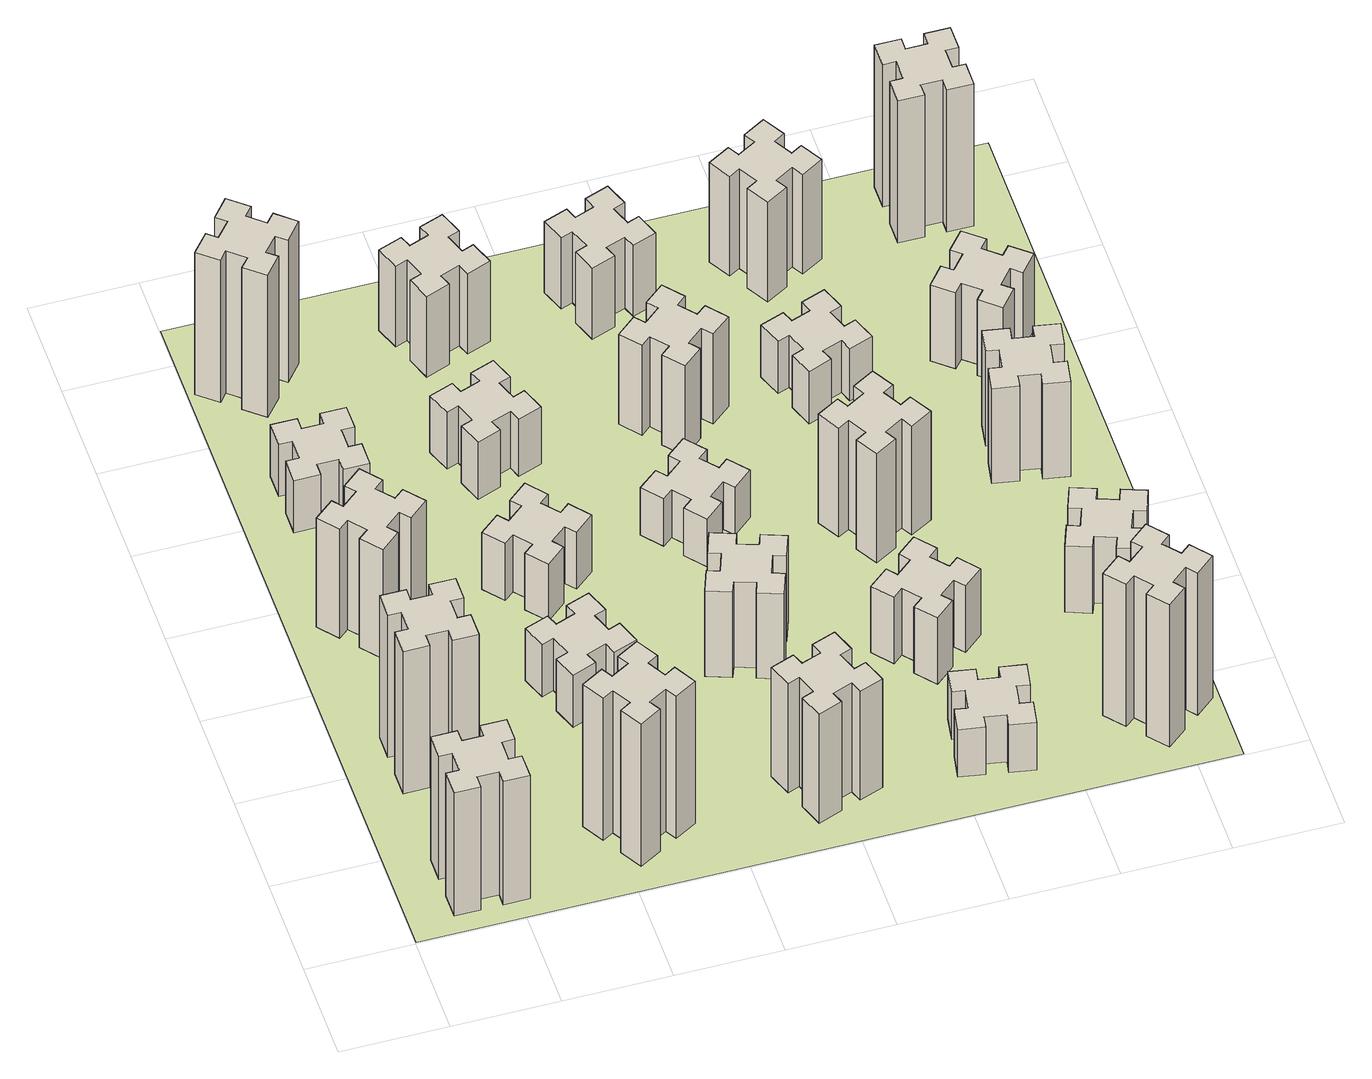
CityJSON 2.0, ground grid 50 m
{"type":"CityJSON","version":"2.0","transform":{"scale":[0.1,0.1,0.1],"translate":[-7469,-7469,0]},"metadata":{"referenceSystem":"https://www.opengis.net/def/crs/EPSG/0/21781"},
"CityObjects":{
"building1":{"type":"Building","attributes":{"class":"1000","function":"1000","usage":"1000","yearOfConstruction":2016,"roofType":"1000","measuredHeight":78,"storeysAboveGround":30,"storeysBelowGround":0},"geometry":[{"type":"Solid","lod":"1","boundaries":[[[[0,1,2,3,4,5,6,7,8,9,10,11,12,13,14,15,16,17,18,19]],[[17,16,20,21]],[[16,15,22,20]],[[15,14,23,22]],[[14,13,24,23]],[[13,12,25,24]],[[12,11,26,25]],[[11,10,27,26]],[[10,9,28,27]],[[9,8,29,28]],[[8,7,30,29]],[[7,6,31,30]],[[6,5,32,31]],[[5,4,33,32]],[[4,3,34,33]],[[3,2,35,34]],[[2,1,36,35]],[[1,0,37,36]],[[0,19,38,37]],[[19,18,39,38]],[[18,17,21,39]],[[24,25,26,27,28,29,30,31,32,33,34,35,36,37,38,39,21,20,22,23]]]]}]},
"building2":{"type":"Building","attributes":{"class":"1000","function":"1000","usage":"1000","yearOfConstruction":2016,"roofType":"1000","measuredHeight":90,"storeysAboveGround":30,"storeysBelowGround":0},"geometry":[{"type":"Solid","lod":"1","boundaries":[[[[40,41,42,43,44,45,46,47,48,49,50,51,52,53,54,55,56,57,58,59]],[[57,56,60,61]],[[56,55,62,60]],[[55,54,63,62]],[[54,53,64,63]],[[53,52,65,64]],[[52,51,66,65]],[[51,50,67,66]],[[50,49,68,67]],[[49,48,69,68]],[[48,47,70,69]],[[47,46,71,70]],[[46,45,72,71]],[[45,44,73,72]],[[44,43,74,73]],[[43,42,75,74]],[[42,41,76,75]],[[41,40,77,76]],[[40,59,78,77]],[[59,58,79,78]],[[58,57,61,79]],[[64,65,66,67,68,69,70,71,72,73,74,75,76,77,78,79,61,60,62,63]]]]}]},
"building3":{"type":"Building","attributes":{"class":"1000","function":"1000","usage":"1000","yearOfConstruction":2016,"roofType":"1000","measuredHeight":69,"storeysAboveGround":30,"storeysBelowGround":0},"geometry":[{"type":"Solid","lod":"1","boundaries":[[[[80,81,82,83,84,85,86,87,88,89,90,91,92,93,94,95,96,97,98,99]],[[97,96,100,101]],[[96,95,102,100]],[[95,94,103,102]],[[94,93,104,103]],[[93,92,105,104]],[[92,91,106,105]],[[91,90,107,106]],[[90,89,108,107]],[[89,88,109,108]],[[88,87,110,109]],[[87,86,111,110]],[[86,85,112,111]],[[85,84,113,112]],[[84,83,114,113]],[[83,82,115,114]],[[82,81,116,115]],[[81,80,117,116]],[[80,99,118,117]],[[99,98,119,118]],[[98,97,101,119]],[[104,105,106,107,108,109,110,111,112,113,114,115,116,117,118,119,101,100,102,103]]]]}]},
"building4":{"type":"Building","attributes":{"class":"1000","function":"1000","usage":"1000","yearOfConstruction":2016,"roofType":"1000","measuredHeight":33,"storeysAboveGround":30,"storeysBelowGround":0},"geometry":[{"type":"Solid","lod":"1","boundaries":[[[[120,121,122,123,124,125,126,127,128,129,130,131,132,133,134,135,136,137,138,139]],[[137,136,140,141]],[[136,135,142,140]],[[135,134,143,142]],[[134,133,144,143]],[[133,132,145,144]],[[132,131,146,145]],[[131,130,147,146]],[[130,129,148,147]],[[129,128,149,148]],[[128,127,150,149]],[[127,126,151,150]],[[126,125,152,151]],[[125,124,153,152]],[[124,123,154,153]],[[123,122,155,154]],[[122,121,156,155]],[[121,120,157,156]],[[120,139,158,157]],[[139,138,159,158]],[[138,137,141,159]],[[144,145,146,147,148,149,150,151,152,153,154,155,156,157,158,159,141,140,142,143]]]]}]},
"building5":{"type":"Building","attributes":{"class":"1000","function":"1000","usage":"1000","yearOfConstruction":2016,"roofType":"1000","measuredHeight":90,"storeysAboveGround":30,"storeysBelowGround":0},"geometry":[{"type":"Solid","lod":"1","boundaries":[[[[160,161,162,163,164,165,166,167,168,169,170,171,172,173,174,175,176,177,178,179]],[[177,176,180,181]],[[176,175,182,180]],[[175,174,183,182]],[[174,173,184,183]],[[173,172,185,184]],[[172,171,186,185]],[[171,170,187,186]],[[170,169,188,187]],[[169,168,189,188]],[[168,167,190,189]],[[167,166,191,190]],[[166,165,192,191]],[[165,164,193,192]],[[164,163,194,193]],[[163,162,195,194]],[[162,161,196,195]],[[161,160,197,196]],[[160,179,198,197]],[[179,178,199,198]],[[178,177,181,199]],[[184,185,186,187,188,189,190,191,192,193,194,195,196,197,198,199,181,180,182,183]]]]}]},
"building6":{"type":"Building","attributes":{"class":"1000","function":"1000","usage":"1000","yearOfConstruction":2016,"roofType":"1000","measuredHeight":90,"storeysAboveGround":30,"storeysBelowGround":0},"geometry":[{"type":"Solid","lod":"1","boundaries":[[[[200,201,202,203,204,205,206,207,208,209,210,211,212,213,214,215,216,217,218,219]],[[217,216,220,221]],[[216,215,222,220]],[[215,214,223,222]],[[214,213,224,223]],[[213,212,225,224]],[[212,211,226,225]],[[211,210,227,226]],[[210,209,228,227]],[[209,208,229,228]],[[208,207,230,229]],[[207,206,231,230]],[[206,205,232,231]],[[205,204,233,232]],[[204,203,234,233]],[[203,202,235,234]],[[202,201,236,235]],[[201,200,237,236]],[[200,219,238,237]],[[219,218,239,238]],[[218,217,221,239]],[[224,225,226,227,228,229,230,231,232,233,234,235,236,237,238,239,221,220,222,223]]]]}]},
"building7":{"type":"Building","attributes":{"class":"1000","function":"1000","usage":"1000","yearOfConstruction":2016,"roofType":"1000","measuredHeight":33,"storeysAboveGround":30,"storeysBelowGround":0},"geometry":[{"type":"Solid","lod":"1","boundaries":[[[[240,241,242,243,244,245,246,247,248,249,250,251,252,253,254,255,256,257,258,259]],[[257,256,260,261]],[[256,255,262,260]],[[255,254,263,262]],[[254,253,264,263]],[[253,252,265,264]],[[252,251,266,265]],[[251,250,267,266]],[[250,249,268,267]],[[249,248,269,268]],[[248,247,270,269]],[[247,246,271,270]],[[246,245,272,271]],[[245,244,273,272]],[[244,243,274,273]],[[243,242,275,274]],[[242,241,276,275]],[[241,240,277,276]],[[240,259,278,277]],[[259,258,279,278]],[[258,257,261,279]],[[264,265,266,267,268,269,270,271,272,273,274,275,276,277,278,279,261,260,262,263]]]]}]},
"building8":{"type":"Building","attributes":{"class":"1000","function":"1000","usage":"1000","yearOfConstruction":2016,"roofType":"1000","measuredHeight":36,"storeysAboveGround":30,"storeysBelowGround":0},"geometry":[{"type":"Solid","lod":"1","boundaries":[[[[280,281,282,283,284,285,286,287,288,289,290,291,292,293,294,295,296,297,298,299]],[[297,296,300,301]],[[296,295,302,300]],[[295,294,303,302]],[[294,293,304,303]],[[293,292,305,304]],[[292,291,306,305]],[[291,290,307,306]],[[290,289,308,307]],[[289,288,309,308]],[[288,287,310,309]],[[287,286,311,310]],[[286,285,312,311]],[[285,284,313,312]],[[284,283,314,313]],[[283,282,315,314]],[[282,281,316,315]],[[281,280,317,316]],[[280,299,318,317]],[[299,298,319,318]],[[298,297,301,319]],[[304,305,306,307,308,309,310,311,312,313,314,315,316,317,318,319,301,300,302,303]]]]}]},
"building9":{"type":"Building","attributes":{"class":"1000","function":"1000","usage":"1000","yearOfConstruction":2016,"roofType":"1000","measuredHeight":36,"storeysAboveGround":30,"storeysBelowGround":0},"geometry":[{"type":"Solid","lod":"1","boundaries":[[[[320,321,322,323,324,325,326,327,328,329,330,331,332,333,334,335,336,337,338,339]],[[337,336,340,341]],[[336,335,342,340]],[[335,334,343,342]],[[334,333,344,343]],[[333,332,345,344]],[[332,331,346,345]],[[331,330,347,346]],[[330,329,348,347]],[[329,328,349,348]],[[328,327,350,349]],[[327,326,351,350]],[[326,325,352,351]],[[325,324,353,352]],[[324,323,354,353]],[[323,322,355,354]],[[322,321,356,355]],[[321,320,357,356]],[[320,339,358,357]],[[339,338,359,358]],[[338,337,341,359]],[[344,345,346,347,348,349,350,351,352,353,354,355,356,357,358,359,341,340,342,343]]]]}]},
"building10":{"type":"Building","attributes":{"class":"1000","function":"1000","usage":"1000","yearOfConstruction":2016,"roofType":"1000","measuredHeight":69,"storeysAboveGround":30,"storeysBelowGround":0},"geometry":[{"type":"Solid","lod":"1","boundaries":[[[[360,361,362,363,364,365,366,367,368,369,370,371,372,373,374,375,376,377,378,379]],[[377,376,380,381]],[[376,375,382,380]],[[375,374,383,382]],[[374,373,384,383]],[[373,372,385,384]],[[372,371,386,385]],[[371,370,387,386]],[[370,369,388,387]],[[369,368,389,388]],[[368,367,390,389]],[[367,366,391,390]],[[366,365,392,391]],[[365,364,393,392]],[[364,363,394,393]],[[363,362,395,394]],[[362,361,396,395]],[[361,360,397,396]],[[360,379,398,397]],[[379,378,399,398]],[[378,377,381,399]],[[384,385,386,387,388,389,390,391,392,393,394,395,396,397,398,399,381,380,382,383]]]]}]},
"building11":{"type":"Building","attributes":{"class":"1000","function":"1000","usage":"1000","yearOfConstruction":2016,"roofType":"1000","measuredHeight":51,"storeysAboveGround":30,"storeysBelowGround":0},"geometry":[{"type":"Solid","lod":"1","boundaries":[[[[400,401,402,403,404,405,406,407,408,409,410,411,412,413,414,415,416,417,418,419]],[[417,416,420,421]],[[416,415,422,420]],[[415,414,423,422]],[[414,413,424,423]],[[413,412,425,424]],[[412,411,426,425]],[[411,410,427,426]],[[410,409,428,427]],[[409,408,429,428]],[[408,407,430,429]],[[407,406,431,430]],[[406,405,432,431]],[[405,404,433,432]],[[404,403,434,433]],[[403,402,435,434]],[[402,401,436,435]],[[401,400,437,436]],[[400,419,438,437]],[[419,418,439,438]],[[418,417,421,439]],[[424,425,426,427,428,429,430,431,432,433,434,435,436,437,438,439,421,420,422,423]]]]}]},
"building12":{"type":"Building","attributes":{"class":"1000","function":"1000","usage":"1000","yearOfConstruction":2016,"roofType":"1000","measuredHeight":54,"storeysAboveGround":30,"storeysBelowGround":0},"geometry":[{"type":"Solid","lod":"1","boundaries":[[[[440,441,442,443,444,445,446,447,448,449,450,451,452,453,454,455,456,457,458,459]],[[457,456,460,461]],[[456,455,462,460]],[[455,454,463,462]],[[454,453,464,463]],[[453,452,465,464]],[[452,451,466,465]],[[451,450,467,466]],[[450,449,468,467]],[[449,448,469,468]],[[448,447,470,469]],[[447,446,471,470]],[[446,445,472,471]],[[445,444,473,472]],[[444,443,474,473]],[[443,442,475,474]],[[442,441,476,475]],[[441,440,477,476]],[[440,459,478,477]],[[459,458,479,478]],[[458,457,461,479]],[[464,465,466,467,468,469,470,471,472,473,474,475,476,477,478,479,461,460,462,463]]]]}]},
"building13":{"type":"Building","attributes":{"class":"1000","function":"1000","usage":"1000","yearOfConstruction":2016,"roofType":"1000","measuredHeight":30,"storeysAboveGround":30,"storeysBelowGround":0},"geometry":[{"type":"Solid","lod":"1","boundaries":[[[[480,481,482,483,484,485,486,487,488,489,490,491,492,493,494,495,496,497,498,499]],[[497,496,500,501]],[[496,495,502,500]],[[495,494,503,502]],[[494,493,504,503]],[[493,492,505,504]],[[492,491,506,505]],[[491,490,507,506]],[[490,489,508,507]],[[489,488,509,508]],[[488,487,510,509]],[[487,486,511,510]],[[486,485,512,511]],[[485,484,513,512]],[[484,483,514,513]],[[483,482,515,514]],[[482,481,516,515]],[[481,480,517,516]],[[480,499,518,517]],[[499,498,519,518]],[[498,497,501,519]],[[504,505,506,507,508,509,510,511,512,513,514,515,516,517,518,519,501,500,502,503]]]]}]},
"building14":{"type":"Building","attributes":{"class":"1000","function":"1000","usage":"1000","yearOfConstruction":2016,"roofType":"1000","measuredHeight":57,"storeysAboveGround":30,"storeysBelowGround":0},"geometry":[{"type":"Solid","lod":"1","boundaries":[[[[520,521,522,523,524,525,526,527,528,529,530,531,532,533,534,535,536,537,538,539]],[[537,536,540,541]],[[536,535,542,540]],[[535,534,543,542]],[[534,533,544,543]],[[533,532,545,544]],[[532,531,546,545]],[[531,530,547,546]],[[530,529,548,547]],[[529,528,549,548]],[[528,527,550,549]],[[527,526,551,550]],[[526,525,552,551]],[[525,524,553,552]],[[524,523,554,553]],[[523,522,555,554]],[[522,521,556,555]],[[521,520,557,556]],[[520,539,558,557]],[[539,538,559,558]],[[538,537,541,559]],[[544,545,546,547,548,549,550,551,552,553,554,555,556,557,558,559,541,540,542,543]]]]}]},
"building15":{"type":"Building","attributes":{"class":"1000","function":"1000","usage":"1000","yearOfConstruction":2016,"roofType":"1000","measuredHeight":30,"storeysAboveGround":30,"storeysBelowGround":0},"geometry":[{"type":"Solid","lod":"1","boundaries":[[[[560,561,562,563,564,565,566,567,568,569,570,571,572,573,574,575,576,577,578,579]],[[577,576,580,581]],[[576,575,582,580]],[[575,574,583,582]],[[574,573,584,583]],[[573,572,585,584]],[[572,571,586,585]],[[571,570,587,586]],[[570,569,588,587]],[[569,568,589,588]],[[568,567,590,589]],[[567,566,591,590]],[[566,565,592,591]],[[565,564,593,592]],[[564,563,594,593]],[[563,562,595,594]],[[562,561,596,595]],[[561,560,597,596]],[[560,579,598,597]],[[579,578,599,598]],[[578,577,581,599]],[[584,585,586,587,588,589,590,591,592,593,594,595,596,597,598,599,581,580,582,583]]]]}]},
"building16":{"type":"Building","attributes":{"class":"1000","function":"1000","usage":"1000","yearOfConstruction":2016,"roofType":"1000","measuredHeight":45,"storeysAboveGround":30,"storeysBelowGround":0},"geometry":[{"type":"Solid","lod":"1","boundaries":[[[[600,601,602,603,604,605,606,607,608,609,610,611,612,613,614,615,616,617,618,619]],[[617,616,620,621]],[[616,615,622,620]],[[615,614,623,622]],[[614,613,624,623]],[[613,612,625,624]],[[612,611,626,625]],[[611,610,627,626]],[[610,609,628,627]],[[609,608,629,628]],[[608,607,630,629]],[[607,606,631,630]],[[606,605,632,631]],[[605,604,633,632]],[[604,603,634,633]],[[603,602,635,634]],[[602,601,636,635]],[[601,600,637,636]],[[600,619,638,637]],[[619,618,639,638]],[[618,617,621,639]],[[624,625,626,627,628,629,630,631,632,633,634,635,636,637,638,639,621,620,622,623]]]]}]},
"building17":{"type":"Building","attributes":{"class":"1000","function":"1000","usage":"1000","yearOfConstruction":2016,"roofType":"1000","measuredHeight":42,"storeysAboveGround":30,"storeysBelowGround":0},"geometry":[{"type":"Solid","lod":"1","boundaries":[[[[640,641,642,643,644,645,646,647,648,649,650,651,652,653,654,655,656,657,658,659]],[[657,656,660,661]],[[656,655,662,660]],[[655,654,663,662]],[[654,653,664,663]],[[653,652,665,664]],[[652,651,666,665]],[[651,650,667,666]],[[650,649,668,667]],[[649,648,669,668]],[[648,647,670,669]],[[647,646,671,670]],[[646,645,672,671]],[[645,644,673,672]],[[644,643,674,673]],[[643,642,675,674]],[[642,641,676,675]],[[641,640,677,676]],[[640,659,678,677]],[[659,658,679,678]],[[658,657,661,679]],[[664,665,666,667,668,669,670,671,672,673,674,675,676,677,678,679,661,660,662,663]]]]}]},
"building18":{"type":"Building","attributes":{"class":"1000","function":"1000","usage":"1000","yearOfConstruction":2016,"roofType":"1000","measuredHeight":69,"storeysAboveGround":30,"storeysBelowGround":0},"geometry":[{"type":"Solid","lod":"1","boundaries":[[[[680,681,682,683,684,685,686,687,688,689,690,691,692,693,694,695,696,697,698,699]],[[697,696,700,701]],[[696,695,702,700]],[[695,694,703,702]],[[694,693,704,703]],[[693,692,705,704]],[[692,691,706,705]],[[691,690,707,706]],[[690,689,708,707]],[[689,688,709,708]],[[688,687,710,709]],[[687,686,711,710]],[[686,685,712,711]],[[685,684,713,712]],[[684,683,714,713]],[[683,682,715,714]],[[682,681,716,715]],[[681,680,717,716]],[[680,699,718,717]],[[699,698,719,718]],[[698,697,701,719]],[[704,705,706,707,708,709,710,711,712,713,714,715,716,717,718,719,701,700,702,703]]]]}]},
"building19":{"type":"Building","attributes":{"class":"1000","function":"1000","usage":"1000","yearOfConstruction":2016,"roofType":"1000","measuredHeight":33,"storeysAboveGround":30,"storeysBelowGround":0},"geometry":[{"type":"Solid","lod":"1","boundaries":[[[[720,721,722,723,724,725,726,727,728,729,730,731,732,733,734,735,736,737,738,739]],[[737,736,740,741]],[[736,735,742,740]],[[735,734,743,742]],[[734,733,744,743]],[[733,732,745,744]],[[732,731,746,745]],[[731,730,747,746]],[[730,729,748,747]],[[729,728,749,748]],[[728,727,750,749]],[[727,726,751,750]],[[726,725,752,751]],[[725,724,753,752]],[[724,723,754,753]],[[723,722,755,754]],[[722,721,756,755]],[[721,720,757,756]],[[720,739,758,757]],[[739,738,759,758]],[[738,737,741,759]],[[744,745,746,747,748,749,750,751,752,753,754,755,756,757,758,759,741,740,742,743]]]]}]},
"building20":{"type":"Building","attributes":{"class":"1000","function":"1000","usage":"1000","yearOfConstruction":2016,"roofType":"1000","measuredHeight":90,"storeysAboveGround":30,"storeysBelowGround":0},"geometry":[{"type":"Solid","lod":"1","boundaries":[[[[760,761,762,763,764,765,766,767,768,769,770,771,772,773,774,775,776,777,778,779]],[[777,776,780,781]],[[776,775,782,780]],[[775,774,783,782]],[[774,773,784,783]],[[773,772,785,784]],[[772,771,786,785]],[[771,770,787,786]],[[770,769,788,787]],[[769,768,789,788]],[[768,767,790,789]],[[767,766,791,790]],[[766,765,792,791]],[[765,764,793,792]],[[764,763,794,793]],[[763,762,795,794]],[[762,761,796,795]],[[761,760,797,796]],[[760,779,798,797]],[[779,778,799,798]],[[778,777,781,799]],[[784,785,786,787,788,789,790,791,792,793,794,795,796,797,798,799,781,780,782,783]]]]}]},
"building21":{"type":"Building","attributes":{"class":"1000","function":"1000","usage":"1000","yearOfConstruction":2016,"roofType":"1000","measuredHeight":63,"storeysAboveGround":30,"storeysBelowGround":0},"geometry":[{"type":"Solid","lod":"1","boundaries":[[[[800,801,802,803,804,805,806,807,808,809,810,811,812,813,814,815,816,817,818,819]],[[817,816,820,821]],[[816,815,822,820]],[[815,814,823,822]],[[814,813,824,823]],[[813,812,825,824]],[[812,811,826,825]],[[811,810,827,826]],[[810,809,828,827]],[[809,808,829,828]],[[808,807,830,829]],[[807,806,831,830]],[[806,805,832,831]],[[805,804,833,832]],[[804,803,834,833]],[[803,802,835,834]],[[802,801,836,835]],[[801,800,837,836]],[[800,819,838,837]],[[819,818,839,838]],[[818,817,821,839]],[[824,825,826,827,828,829,830,831,832,833,834,835,836,837,838,839,821,820,822,823]]]]}]},
"building22":{"type":"Building","attributes":{"class":"1000","function":"1000","usage":"1000","yearOfConstruction":2016,"roofType":"1000","measuredHeight":42,"storeysAboveGround":30,"storeysBelowGround":0},"geometry":[{"type":"Solid","lod":"1","boundaries":[[[[840,841,842,843,844,845,846,847,848,849,850,851,852,853,854,855,856,857,858,859]],[[857,856,860,861]],[[856,855,862,860]],[[855,854,863,862]],[[854,853,864,863]],[[853,852,865,864]],[[852,851,866,865]],[[851,850,867,866]],[[850,849,868,867]],[[849,848,869,868]],[[848,847,870,869]],[[847,846,871,870]],[[846,845,872,871]],[[845,844,873,872]],[[844,843,874,873]],[[843,842,875,874]],[[842,841,876,875]],[[841,840,877,876]],[[840,859,878,877]],[[859,858,879,878]],[[858,857,861,879]],[[864,865,866,867,868,869,870,871,872,873,874,875,876,877,878,879,861,860,862,863]]]]}]},
"building23":{"type":"Building","attributes":{"class":"1000","function":"1000","usage":"1000","yearOfConstruction":2016,"roofType":"1000","measuredHeight":60,"storeysAboveGround":30,"storeysBelowGround":0},"geometry":[{"type":"Solid","lod":"1","boundaries":[[[[880,881,882,883,884,885,886,887,888,889,890,891,892,893,894,895,896,897,898,899]],[[897,896,900,901]],[[896,895,902,900]],[[895,894,903,902]],[[894,893,904,903]],[[893,892,905,904]],[[892,891,906,905]],[[891,890,907,906]],[[890,889,908,907]],[[889,888,909,908]],[[888,887,910,909]],[[887,886,911,910]],[[886,885,912,911]],[[885,884,913,912]],[[884,883,914,913]],[[883,882,915,914]],[[882,881,916,915]],[[881,880,917,916]],[[880,899,918,917]],[[899,898,919,918]],[[898,897,901,919]],[[904,905,906,907,908,909,910,911,912,913,914,915,916,917,918,919,901,900,902,903]]]]}]},
"building24":{"type":"Building","attributes":{"class":"1000","function":"1000","usage":"1000","yearOfConstruction":2016,"roofType":"1000","measuredHeight":48,"storeysAboveGround":30,"storeysBelowGround":0},"geometry":[{"type":"Solid","lod":"1","boundaries":[[[[920,921,922,923,924,925,926,927,928,929,930,931,932,933,934,935,936,937,938,939]],[[937,936,940,941]],[[936,935,942,940]],[[935,934,943,942]],[[934,933,944,943]],[[933,932,945,944]],[[932,931,946,945]],[[931,930,947,946]],[[930,929,948,947]],[[929,928,949,948]],[[928,927,950,949]],[[927,926,951,950]],[[926,925,952,951]],[[925,924,953,952]],[[924,923,954,953]],[[923,922,955,954]],[[922,921,956,955]],[[921,920,957,956]],[[920,939,958,957]],[[939,938,959,958]],[[938,937,941,959]],[[944,945,946,947,948,949,950,951,952,953,954,955,956,957,958,959,941,940,942,943]]]]}]},
"building25":{"type":"Building","attributes":{"class":"1000","function":"1000","usage":"1000","yearOfConstruction":2016,"roofType":"1000","measuredHeight":90,"storeysAboveGround":30,"storeysBelowGround":0},"geometry":[{"type":"Solid","lod":"1","boundaries":[[[[960,961,962,963,964,965,966,967,968,969,970,971,972,973,974,975,976,977,978,979]],[[977,976,980,981]],[[976,975,982,980]],[[975,974,983,982]],[[974,973,984,983]],[[973,972,985,984]],[[972,971,986,985]],[[971,970,987,986]],[[970,969,988,987]],[[969,968,989,988]],[[968,967,990,989]],[[967,966,991,990]],[[966,965,992,991]],[[965,964,993,992]],[[964,963,994,993]],[[963,962,995,994]],[[962,961,996,995]],[[961,960,997,996]],[[960,979,998,997]],[[979,978,999,998]],[[978,977,981,999]],[[984,985,986,987,988,989,990,991,992,993,994,995,996,997,998,999,981,980,982,983]]]]}]},
"landuse1":{"type":"LandUse","attributes":{"name":"plot1","function":"1010"},"geometry":[{"type":"MultiSurface","lod":"1","boundaries":[[[1000,1001,1002,1003]]]}]}
},
"vertices":[
[265,325,0],[265,225,0],[205,225,0],[205,105,0],[325,105,0],[325,165,0],[425,165,0],[425,105,0],[545,105,0],[545,225,0],[485,225,0],[485,325,0],[545,325,0],[545,445,0],[425,445,0],[425,385,0],[325,385,0],[325,445,0],[205,445,0],[205,325,0],[325,385,780],[325,445,780],[425,385,780],[425,445,780],[545,445,780],[545,325,780],[485,325,780],[485,225,780],[545,225,780],[545,105,780],[425,105,780],[425,165,780],[325,165,780],[325,105,780],[205,105,780],[205,225,780],[265,225,780],[265,325,780],[205,325,780],[205,445,780],
[265,1065,0],[265,965,0],[205,965,0],[205,845,0],[325,845,0],[325,905,0],[425,905,0],[425,845,0],[545,845,0],[545,965,0],[485,965,0],[485,1065,0],[545,1065,0],[545,1185,0],[425,1185,0],[425,1125,0],[325,1125,0],[325,1185,0],[205,1185,0],[205,1065,0],[325,1125,900],[325,1185,900],[425,1125,900],[425,1185,900],[545,1185,900],[545,1065,900],[485,1065,900],[485,965,900],[545,965,900],[545,845,900],[425,845,900],[425,905,900],[325,905,900],[325,845,900],[205,845,900],[205,965,900],[265,965,900],[265,1065,900],[205,1065,900],[205,1185,900],
[492,1888,0],[427,1964,0],[473,2003,0],[396,2095,0],[304,2018,0],[343,1972,0],[266,1907,0],[228,1953,0],[136,1876,0],[213,1784,0],[259,1823,0],[323,1746,0],[277,1708,0],[354,1616,0],[446,1693,0],[408,1739,0],[484,1803,0],[523,1757,0],[615,1834,0],[538,1926,0],[484,1803,690],[523,1757,690],[408,1739,690],[446,1693,690],[354,1616,690],[277,1708,690],[323,1746,690],[259,1823,690],[213,1784,690],[136,1876,690],[228,1953,690],[266,1907,690],[343,1972,690],[304,2018,690],[396,2095,690],[473,2003,690],[427,1964,690],[492,1888,690],[538,1926,690],[615,1834,690],
[485,2545,0],[485,2645,0],[545,2645,0],[545,2765,0],[425,2765,0],[425,2705,0],[325,2705,0],[325,2765,0],[205,2765,0],[205,2645,0],[265,2645,0],[265,2545,0],[205,2545,0],[205,2425,0],[325,2425,0],[325,2485,0],[425,2485,0],[425,2425,0],[545,2425,0],[545,2545,0],[425,2485,330],[425,2425,330],[325,2485,330],[325,2425,330],[205,2425,330],[205,2545,330],[265,2545,330],[265,2645,330],[205,2645,330],[205,2765,330],[325,2765,330],[325,2705,330],[425,2705,330],[425,2765,330],[545,2765,330],[545,2645,330],[485,2645,330],[485,2545,330],[545,2545,330],[545,2425,330],
[1127,255,0],[1214,305,0],[1244,253,0],[1348,313,0],[1288,417,0],[1236,387,0],[1186,474,0],[1238,504,0],[1178,608,0],[1074,548,0],[1104,496,0],[1017,446,0],[987,498,0],[883,438,0],[943,334,0],[995,364,0],[1045,277,0],[993,247,0],[1053,143,0],[1157,203,0],[1045,277,900],[993,247,900],[995,364,900],[943,334,900],[883,438,900],[987,498,900],[1017,446,900],[1104,496,900],[1074,548,900],[1178,608,900],[1238,504,900],[1186,474,900],[1236,387,900],[1288,417,900],[1348,313,900],[1244,253,900],[1214,305,900],[1127,255,900],[1157,203,900],[1053,143,900],
[384,3387,0],[308,3452,0],[346,3498,0],[254,3575,0],[177,3483,0],[223,3444,0],[159,3368,0],[113,3406,0],[36,3314,0],[128,3237,0],[166,3283,0],[243,3219,0],[204,3173,0],[296,3096,0],[373,3188,0],[327,3226,0],[392,3303,0],[438,3264,0],[515,3356,0],[423,3433,0],[392,3303,900],[438,3264,900],[327,3226,900],[373,3188,900],[296,3096,900],[204,3173,900],[243,3219,900],[166,3283,900],[128,3237,900],[36,3314,900],[113,3406,900],[159,3368,900],[223,3444,900],[177,3483,900],[254,3575,900],[346,3498,900],[308,3452,900],[384,3387,900],[423,3433,900],[515,3356,900],
[1125,1336,0],[1031,1302,0],[1010,1358,0],[897,1317,0],[939,1204,0],[995,1225,0],[1029,1131,0],[973,1110,0],[1014,997,0],[1127,1039,0],[1106,1095,0],[1200,1129,0],[1220,1073,0],[1333,1114,0],[1292,1227,0],[1236,1206,0],[1202,1300,0],[1258,1320,0],[1217,1433,0],[1104,1392,0],[1202,1300,330],[1258,1320,330],[1236,1206,330],[1292,1227,330],[1333,1114,330],[1220,1073,330],[1200,1129,330],[1106,1095,330],[1127,1039,330],[1014,997,330],[973,1110,330],[1029,1131,330],[995,1225,330],[939,1204,330],[897,1317,330],[1010,1358,330],[1031,1302,330],[1125,1336,330],[1104,1392,330],[1217,1433,330],
[1083,1972,0],[1006,1907,0],[968,1953,0],[876,1876,0],[953,1784,0],[999,1823,0],[1063,1746,0],[1017,1708,0],[1094,1616,0],[1186,1693,0],[1148,1739,0],[1224,1803,0],[1263,1757,0],[1355,1834,0],[1278,1926,0],[1232,1888,0],[1167,1964,0],[1213,2003,0],[1136,2095,0],[1044,2018,0],[1167,1964,360],[1213,2003,360],[1232,1888,360],[1278,1926,360],[1355,1834,360],[1263,1757,360],[1224,1803,360],[1148,1739,360],[1186,1693,360],[1094,1616,360],[1017,1708,360],[1063,1746,360],[999,1823,360],[953,1784,360],[876,1876,360],[968,1953,360],[1006,1907,360],[1083,1972,360],[1044,2018,360],[1136,2095,360],
[1106,2475,0],[1200,2509,0],[1220,2453,0],[1333,2494,0],[1292,2607,0],[1236,2586,0],[1202,2680,0],[1258,2700,0],[1217,2813,0],[1104,2772,0],[1125,2716,0],[1031,2682,0],[1010,2738,0],[897,2697,0],[939,2584,0],[995,2605,0],[1029,2511,0],[973,2490,0],[1014,2377,0],[1127,2419,0],[1029,2511,360],[973,2490,360],[995,2605,360],[939,2584,360],[897,2697,360],[1010,2738,360],[1031,2682,360],[1125,2716,360],[1104,2772,360],[1217,2813,360],[1258,2700,360],[1202,2680,360],[1236,2586,360],[1292,2607,360],[1333,2494,360],[1220,2453,360],[1200,2509,360],[1106,2475,360],[1127,2419,360],[1014,2377,360],
[1965,496,0],[1871,462,0],[1850,518,0],[1737,477,0],[1779,364,0],[1835,385,0],[1869,291,0],[1813,270,0],[1854,157,0],[1967,199,0],[1946,255,0],[2040,289,0],[2060,233,0],[2173,274,0],[2132,387,0],[2076,366,0],[2042,460,0],[2098,480,0],[2057,593,0],[1944,552,0],[2042,460,690],[2098,480,690],[2076,366,690],[2132,387,690],[2173,274,690],[2060,233,690],[2040,289,690],[1946,255,690],[1967,199,690],[1854,157,690],[1813,270,690],[1869,291,690],[1835,385,690],[1779,364,690],[1737,477,690],[1850,518,690],[1871,462,690],[1965,496,690],[1944,552,690],[2057,593,690],
[995,3345,0],[1029,3251,0],[973,3230,0],[1014,3117,0],[1127,3159,0],[1106,3215,0],[1200,3249,0],[1220,3193,0],[1333,3234,0],[1292,3347,0],[1236,3326,0],[1202,3420,0],[1258,3440,0],[1217,3553,0],[1104,3512,0],[1125,3456,0],[1031,3422,0],[1010,3478,0],[897,3437,0],[939,3324,0],[1031,3422,510],[1010,3478,510],[1125,3456,510],[1104,3512,510],[1217,3553,510],[1258,3440,510],[1202,3420,510],[1236,3326,510],[1292,3347,510],[1333,3234,510],[1220,3193,510],[1200,3249,510],[1106,3215,510],[1127,3159,510],[1014,3117,510],[973,3230,510],[1029,3251,510],[995,3345,510],[939,3324,510],[897,3437,510],
[1769,1300,0],[1735,1206,0],[1679,1227,0],[1637,1114,0],[1750,1073,0],[1771,1129,0],[1865,1095,0],[1844,1039,0],[1957,997,0],[1998,1110,0],[1942,1131,0],[1976,1225,0],[2032,1204,0],[2073,1317,0],[1960,1358,0],[1940,1302,0],[1846,1336,0],[1867,1392,0],[1754,1433,0],[1713,1320,0],[1846,1336,540],[1867,1392,540],[1940,1302,540],[1960,1358,540],[2073,1317,540],[2032,1204,540],[1976,1225,540],[1942,1131,540],[1998,1110,540],[1957,997,540],[1844,1039,540],[1865,1095,540],[1771,1129,540],[1750,1073,540],[1637,1114,540],[1679,1227,540],[1735,1206,540],[1769,1300,540],[1713,1320,540],[1754,1433,540],
[1972,1988,0],[1907,2064,0],[1953,2103,0],[1876,2195,0],[1784,2118,0],[1823,2072,0],[1746,2007,0],[1708,2053,0],[1616,1976,0],[1693,1884,0],[1739,1923,0],[1803,1846,0],[1757,1808,0],[1834,1716,0],[1926,1793,0],[1888,1839,0],[1964,1903,0],[2003,1857,0],[2095,1934,0],[2018,2026,0],[1964,1903,300],[2003,1857,300],[1888,1839,300],[1926,1793,300],[1834,1716,300],[1757,1808,300],[1803,1846,300],[1739,1923,300],[1693,1884,300],[1616,1976,300],[1708,2053,300],[1746,2007,300],[1823,2072,300],[1784,2118,300],[1876,2195,300],[1953,2103,300],[1907,2064,300],[1972,1988,300],[2018,2026,300],[2095,1934,300],
[1988,2479,0],[2064,2543,0],[2103,2497,0],[2195,2574,0],[2118,2666,0],[2072,2628,0],[2007,2704,0],[2053,2743,0],[1976,2835,0],[1884,2758,0],[1923,2712,0],[1846,2647,0],[1808,2693,0],[1716,2616,0],[1793,2524,0],[1839,2563,0],[1903,2486,0],[1857,2448,0],[1934,2356,0],[2026,2433,0],[1903,2486,570],[1857,2448,570],[1839,2563,570],[1793,2524,570],[1716,2616,570],[1808,2693,570],[1846,2647,570],[1923,2712,570],[1884,2758,570],[1976,2835,570],[2053,2743,570],[2007,2704,570],[2072,2628,570],[2118,2666,570],[2195,2574,570],[2103,2497,570],[2064,2543,570],[1988,2479,570],[2026,2433,570],[1934,2356,570],
[2596,444,0],[2578,345,0],[2519,356,0],[2498,237,0],[2617,217,0],[2627,276,0],[2725,258,0],[2715,199,0],[2833,178,0],[2854,297,0],[2795,307,0],[2812,405,0],[2871,395,0],[2892,513,0],[2774,534,0],[2764,475,0],[2665,492,0],[2676,551,0],[2557,572,0],[2537,454,0],[2665,492,300],[2676,551,300],[2764,475,300],[2774,534,300],[2892,513,300],[2871,395,300],[2812,405,300],[2795,307,300],[2854,297,300],[2833,178,300],[2715,199,300],[2725,258,300],[2627,276,300],[2617,217,300],[2498,237,300],[2519,356,300],[2578,345,300],[2596,444,300],[2537,454,300],[2557,572,300],
[1865,3456,0],[1771,3422,0],[1750,3478,0],[1637,3437,0],[1679,3324,0],[1735,3345,0],[1769,3251,0],[1713,3230,0],[1754,3117,0],[1867,3159,0],[1846,3215,0],[1940,3249,0],[1960,3193,0],[2073,3234,0],[2032,3347,0],[1976,3326,0],[1942,3420,0],[1998,3440,0],[1957,3553,0],[1844,3512,0],[1942,3420,450],[1998,3440,450],[1976,3326,450],[2032,3347,450],[2073,3234,450],[1960,3193,450],[1940,3249,450],[1846,3215,450],[1867,3159,450],[1754,3117,450],[1713,3230,450],[1769,3251,450],[1735,3345,450],[1679,3324,450],[1637,3437,450],[1750,3478,450],[1771,3422,450],[1865,3456,450],[1844,3512,450],[1957,3553,450],
[2628,899,0],[2704,963,0],[2743,917,0],[2835,994,0],[2758,1086,0],[2712,1048,0],[2647,1124,0],[2693,1163,0],[2616,1255,0],[2524,1178,0],[2563,1132,0],[2486,1067,0],[2448,1113,0],[2356,1036,0],[2433,944,0],[2479,983,0],[2543,906,0],[2497,868,0],[2574,776,0],[2666,853,0],[2543,906,420],[2497,868,420],[2479,983,420],[2433,944,420],[2356,1036,420],[2448,1113,420],[2486,1067,420],[2563,1132,420],[2524,1178,420],[2616,1255,420],[2693,1163,420],[2647,1124,420],[2712,1048,420],[2758,1086,420],[2835,994,420],[2743,917,420],[2704,963,420],[2628,899,420],[2666,853,420],[2574,776,420],
[2475,1744,0],[2525,1657,0],[2473,1627,0],[2533,1523,0],[2637,1583,0],[2607,1635,0],[2694,1685,0],[2724,1633,0],[2828,1693,0],[2768,1797,0],[2716,1767,0],[2666,1854,0],[2718,1884,0],[2658,1988,0],[2554,1928,0],[2584,1876,0],[2497,1826,0],[2467,1878,0],[2363,1818,0],[2423,1714,0],[2497,1826,690],[2467,1878,690],[2584,1876,690],[2554,1928,690],[2658,1988,690],[2718,1884,690],[2666,1854,690],[2716,1767,690],[2768,1797,690],[2828,1693,690],[2724,1633,690],[2694,1685,690],[2607,1635,690],[2637,1583,690],[2533,1523,690],[2473,1627,690],[2525,1657,690],[2475,1744,690],[2423,1714,690],[2363,1818,690],
[2586,2475,0],[2680,2509,0],[2700,2453,0],[2813,2494,0],[2772,2607,0],[2716,2586,0],[2682,2680,0],[2738,2700,0],[2697,2813,0],[2584,2772,0],[2605,2716,0],[2511,2682,0],[2490,2738,0],[2377,2697,0],[2419,2584,0],[2475,2605,0],[2509,2511,0],[2453,2490,0],[2494,2377,0],[2607,2419,0],[2509,2511,330],[2453,2490,330],[2475,2605,330],[2419,2584,330],[2377,2697,330],[2490,2738,330],[2511,2682,330],[2605,2716,330],[2584,2772,330],[2697,2813,330],[2738,2700,330],[2682,2680,330],[2716,2586,330],[2772,2607,330],[2813,2494,330],[2700,2453,330],[2680,2509,330],[2586,2475,330],[2607,2419,330],[2494,2377,330],
[3468,259,0],[3544,323,0],[3583,277,0],[3675,354,0],[3598,446,0],[3552,408,0],[3487,484,0],[3533,523,0],[3456,615,0],[3364,538,0],[3403,492,0],[3326,427,0],[3288,473,0],[3196,396,0],[3273,304,0],[3319,343,0],[3383,266,0],[3337,228,0],[3414,136,0],[3506,213,0],[3383,266,900],[3337,228,900],[3319,343,900],[3273,304,900],[3196,396,900],[3288,473,900],[3326,427,900],[3403,492,900],[3364,538,900],[3456,615,900],[3533,523,900],[3487,484,900],[3552,408,900],[3598,446,900],[3675,354,900],[3583,277,900],[3544,323,900],[3468,259,900],[3506,213,900],[3414,136,900],
[2716,3347,0],[2666,3434,0],[2718,3464,0],[2658,3568,0],[2554,3508,0],[2584,3456,0],[2497,3406,0],[2467,3458,0],[2363,3398,0],[2423,3294,0],[2475,3324,0],[2525,3237,0],[2473,3207,0],[2533,3103,0],[2637,3163,0],[2607,3215,0],[2694,3265,0],[2724,3213,0],[2828,3273,0],[2768,3377,0],[2694,3265,630],[2724,3213,630],[2607,3215,630],[2637,3163,630],[2533,3103,630],[2473,3207,630],[2525,3237,630],[2475,3324,630],[2423,3294,630],[2363,3398,630],[2467,3458,630],[2497,3406,630],[2584,3456,630],[2554,3508,630],[2658,3568,630],[2718,3464,630],[2666,3434,630],[2716,3347,630],[2768,3377,630],[2828,3273,630],
[3351,1029,0],[3445,995,0],[3424,939,0],[3537,897,0],[3578,1010,0],[3522,1031,0],[3556,1125,0],[3612,1104,0],[3653,1217,0],[3540,1258,0],[3520,1202,0],[3426,1236,0],[3447,1292,0],[3334,1333,0],[3293,1220,0],[3349,1200,0],[3315,1106,0],[3259,1127,0],[3217,1014,0],[3330,973,0],[3315,1106,420],[3259,1127,420],[3349,1200,420],[3293,1220,420],[3334,1333,420],[3447,1292,420],[3426,1236,420],[3520,1202,420],[3540,1258,420],[3653,1217,420],[3612,1104,420],[3556,1125,420],[3522,1031,420],[3578,1010,420],[3537,897,420],[3424,939,420],[3445,995,420],[3351,1029,420],[3330,973,420],[3217,1014,420],
[3267,1856,0],[3365,1838,0],[3355,1779,0],[3473,1758,0],[3494,1877,0],[3435,1887,0],[3452,1985,0],[3511,1975,0],[3532,2093,0],[3414,2114,0],[3404,2055,0],[3305,2072,0],[3316,2131,0],[3197,2152,0],[3177,2034,0],[3236,2024,0],[3218,1925,0],[3159,1936,0],[3138,1817,0],[3257,1797,0],[3218,1925,600],[3159,1936,600],[3236,2024,600],[3177,2034,600],[3197,2152,600],[3316,2131,600],[3305,2072,600],[3404,2055,600],[3414,2114,600],[3532,2093,600],[3511,1975,600],[3452,1985,600],[3435,1887,600],[3494,1877,600],[3473,1758,600],[3355,1779,600],[3365,1838,600],[3267,1856,600],[3257,1797,600],[3138,1817,600],
[3444,2647,0],[3368,2712,0],[3406,2758,0],[3314,2835,0],[3237,2743,0],[3283,2704,0],[3219,2628,0],[3173,2666,0],[3096,2574,0],[3188,2497,0],[3226,2543,0],[3303,2479,0],[3264,2433,0],[3356,2356,0],[3433,2448,0],[3387,2486,0],[3452,2563,0],[3498,2524,0],[3575,2616,0],[3483,2693,0],[3452,2563,480],[3498,2524,480],[3387,2486,480],[3433,2448,480],[3356,2356,480],[3264,2433,480],[3303,2479,480],[3226,2543,480],[3188,2497,480],[3096,2574,480],[3173,2666,480],[3219,2628,480],[3283,2704,480],[3237,2743,480],[3314,2835,480],[3406,2758,480],[3368,2712,480],[3444,2647,480],[3483,2693,480],[3575,2616,480],
[3285,3325,0],[3385,3325,0],[3385,3265,0],[3505,3265,0],[3505,3385,0],[3445,3385,0],[3445,3485,0],[3505,3485,0],[3505,3605,0],[3385,3605,0],[3385,3545,0],[3285,3545,0],[3285,3605,0],[3165,3605,0],[3165,3485,0],[3225,3485,0],[3225,3385,0],[3165,3385,0],[3165,3265,0],[3285,3265,0],[3225,3385,900],[3165,3385,900],[3225,3485,900],[3165,3485,900],[3165,3605,900],[3285,3605,900],[3285,3545,900],[3385,3545,900],[3385,3605,900],[3505,3605,900],[3505,3485,900],[3445,3485,900],[3445,3385,900],[3505,3385,900],[3505,3265,900],[3385,3265,900],[3385,3325,900],[3285,3325,900],[3285,3265,900],[3165,3265,900],
[5,3705,0],[3705,3705,0],[3705,5,0],[5,5,0]
]}
